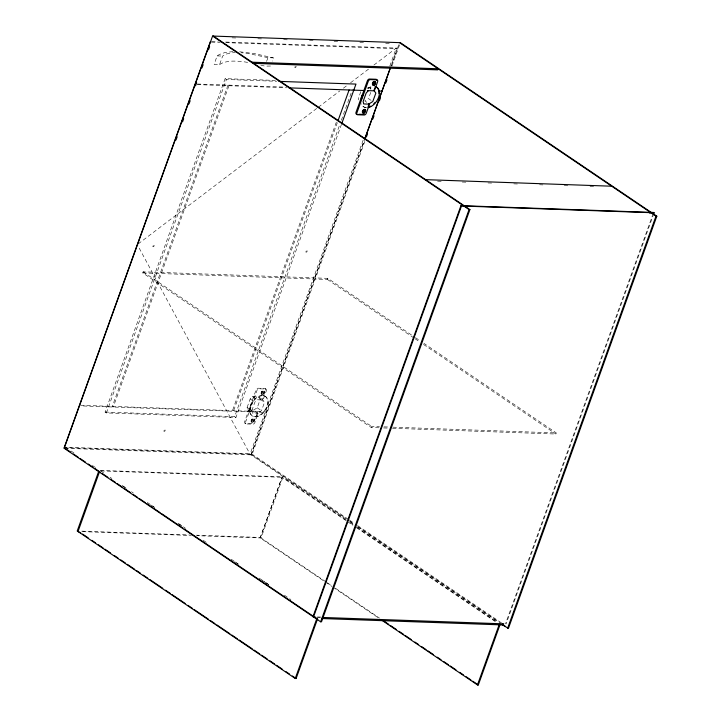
<?xml version="1.0" encoding="UTF-8"?>
<svg xmlns="http://www.w3.org/2000/svg" width="721" height="721" viewBox="0 0 721 721"><rect width="100%" height="100%" fill="white"/><g stroke="black" fill="none" stroke-linecap="round" stroke-linejoin="round"><path stroke-width="0.54" stroke-dasharray="3.6 2.7" d="M379.084 427.787L371.252 427.508L142.758 272.917L143.146 271.826L327.803 278.351L414.539 337.031M232.973 51.642L225.114 52.48L219.247 54.499L217.012 56.166L214.182 64.313L219.59 64.548L222.645 56.058L226.403 54.003L231.937 52.858A57.887 16.538 19.8 0 1 235.316 52.633M341.493 124.309L235.929 417.504L106.384 412.926L105.095 412.061L225.132 78.643L275.386 80.419M106.384 412.926L226.421 79.508L276.675 81.284M266.572 61.429L267.933 57.653L273.34 57.887L272.277 61.114M295.24 66.287L294.808 67.504L295.745 67.54L296.178 66.323M336.356 122.11L232.477 410.637L233.424 411.276L337.302 122.741M105.095 412.061L234.649 416.63L339.825 124.49M341.348 120.263L352.398 89.566M247.114 407.437L250.169 398.947L252.449 396.577L258.316 396.784L263.039 399.975L266.31 390.881A2.019 1.289 -55.9 0 0 265.553 389.016L258.983 388.781A2.019 1.289 -55.9 0 0 256.919 390.548L245.573 422.073A2.019 1.289 -55.9 0 0 246.33 423.939L252.9 424.173A2.019 1.289 -55.9 0 0 254.964 422.407L258.235 413.313L253.513 410.123L247.645 409.916L247.114 407.437L251.836 410.628L252.368 413.106L258.235 413.313M360.797 91.666L358.418 98.272L358.779 99.922M251.836 410.628L254.892 402.147L257.172 399.767L263.039 399.975M253.513 410.123L257.208 407.798L260.263 399.308L258.316 396.784M369.531 95.794L371.567 90.143M257.379 412.736L254.107 421.821A2.019 1.289 -55.9 0 1 252.044 423.597L245.473 423.362A2.019 1.289 -55.9 0 1 244.716 421.497L256.063 389.971A2.019 1.289 -55.9 0 1 258.127 388.204L264.697 388.43A2.019 1.289 -55.9 0 1 265.454 390.304L262.183 399.398M256.027 416.477L256.433 416.828L257.803 413.025L261.498 410.7L264.553 402.21L262.606 399.686L263.976 395.874L263.553 395.586M363.159 140.09L250.061 454.23L65.305 447.705M389.809 66.053L396.289 48.064L397.226 48.704L390.89 66.305M250.998 454.87L364.096 140.73M251.097 454.87L364.402 140.135M391.115 65.962L399.128 43.711M65.034 448.3L251.944 454.897L364.871 141.226M391.954 65.99L399.587 44.801M142.758 272.917L327.415 279.442L327.803 278.351M196.274 535.18L260.29 537.442L282.109 476.815L346.287 520.238M371.252 427.508L371.648 426.417L379.48 426.697M392.521 428.265L555.909 434.033L556.306 432.942L423.867 343.34M653.217 213.506L505.583 623.584L506.097 623.926L652.965 215.976M270.501 66.035L264.877 66.143L260.56 65.034M138.189 243.905L317.42 107.907M318.322 107.231L339.825 90.909M343.412 88.187L346.999 85.466M350.577 82.744L369.395 68.468M373.884 65.07L396.289 48.064L224.961 42.016M219.59 64.548L223.348 62.484L228.881 61.339A57.887 16.538 19.8 0 1 244.572 61.898L249.295 62.628M217.201 55.905L222.645 56.058M232.099 37.843L236.587 38.006M257.884 38.754L263.489 38.952M283.659 39.664L289.265 39.862M309.444 40.574L313.923 40.727M334.102 41.439L338.582 41.602M359.878 42.35L365.484 42.548M385.663 43.26L391.269 43.458M211.523 41.548L218.247 41.782M211.352 42.142L220.311 42.458M225.907 42.656L397.226 48.704M367.665 87.547L369.621 87.62L371.937 89.188M197.32 84.015L285.264 87.124M197.194 84.618L286.769 87.782M437.575 181.169L442.054 181.322M462.233 182.043L467.839 182.233M488.009 182.945L492.497 183.107M513.794 183.855L519.399 184.053M539.569 184.765L542.931 184.891M564.228 185.639L569.833 185.838M590.012 186.55L594.492 186.712M80.581 405.274L265.337 411.79L266.283 412.43L81.5 405.914M383.96 426.859L391.791 427.129M392.909 427.174L556.306 432.942M383.563 427.95L388.042 428.103M100.174 470.398L282.109 476.815M100.949 470.921L282.884 477.338L261.065 537.965L197.049 535.703M81.716 531.134L189.533 534.946M82.491 531.656L191.435 535.505M317.42 616.942L320.782 617.059M316.744 617.248L320.178 617.365M239.651 51.795L254.017 53.498L273.259 57.842M267.933 57.653L247.627 53.408A57.887 16.538 19.8 0 0 241.093 52.759M371.09 100.372L368.512 98.624L364.826 100.949L367.142 102.517M225.132 78.643L226.421 79.508M415.476 337.662L420.136 340.817M327.415 279.442L414.151 338.122M415.08 338.753L419.748 341.907M423.479 344.431L555.909 434.033M143.146 271.826L371.648 426.417M265.184 388.592L266.049 389.169M262.48 391.152L263.12 391.584M261.48 392.891L262.129 393.333M260.263 399.308L264.553 402.21M252.449 396.577L257.172 399.767M250.169 398.947L254.892 402.147M257.208 407.798L261.498 410.7M250.394 405.734A11.761 7.498 -55.9 0 0 254.783 416.63L256.27 416.522A11.761 7.498 -55.9 0 0 266.815 406.311A11.761 7.498 -55.9 0 0 263.796 395.622L262.426 395.414A11.761 7.498 -55.9 0 0 250.394 405.734L250.818 406.022A11.761 7.498 -55.9 0 0 255.216 416.918L256.694 416.81A11.761 7.498 -55.9 0 0 267.248 406.599A11.761 7.498 -55.9 0 0 264.219 395.919L262.85 395.703A11.761 7.498 -55.9 0 0 250.818 406.022M247.645 409.916L252.368 413.106M252.44 419.036L253.08 419.469M251.44 420.776L252.089 421.217M244.978 423.209L245.834 423.786M234.649 416.63L235.929 417.504M348.297 519.273L251.485 453.779L65.422 447.209L70.081 450.364M349.225 519.904L353.876 523.049M357.598 525.573L502.807 623.809M251.944 454.897L346.134 518.624M349.865 521.148L354.525 524.311M358.256 526.835L500.013 622.737M346.224 519.228L250.061 454.23L137.296 244.59M349.766 521.625L356.48 526.168M357.418 526.799L498.238 622.079M350.018 522.761L355.615 526.546M356.544 527.177L496.408 621.808M346.377 520.841L282.037 477.311L260.218 537.929L324.549 581.459M347.315 521.472L352.902 525.258M356.634 527.781L495.57 621.772M260.29 537.442L326.334 582.117M327.262 582.748L331.921 585.903M335.653 588.426L379.48 618.077M325.486 582.09L332.011 586.506M332.949 587.137L378.633 618.05M100.67 470.912L104.401 473.436M109.998 477.221L111.863 478.483M122.119 485.422L126.779 488.577M131.438 491.731L133.304 492.993M147.291 502.456L154.754 507.503M178.06 523.266L185.522 528.313M203.241 540.299L206.963 542.823M231.207 559.226L238.669 564.273M259.181 578.152L264.778 581.937M265.707 582.568L269.438 585.091M284.362 595.185L290.887 599.602M71.009 450.995L74.732 453.509M92.414 465.478L96.136 467.992M123.138 486.26L126.86 488.775M151.059 505.151L154.781 507.665M178.979 524.041L182.71 526.564M234.83 561.83L238.552 564.345M261.822 580.09L264.616 581.982M265.553 582.613L269.275 585.128M369.621 87.62L370.918 89.296M366.52 107.753A11.761 7.498 -55.9 0 1 361.591 103.743M367.989 88.836A11.761 7.498 -55.9 0 1 372.676 86.646M366.088 107.465A11.761 7.498 -55.9 0 1 361.708 104.797M367.557 88.539A11.761 7.498 -55.9 0 1 370.693 86.79M153.258 245.455L152.816 246.663L153.762 246.699L154.195 245.482L153.258 245.455M227.989 85.105L112.314 406.392L113.26 407.032L228.936 85.736L227.989 85.105M164.289 430.013L163.856 431.23L164.794 431.266L165.226 430.049L164.289 430.013M306.272 250.854L305.839 252.071L306.776 252.098L307.218 250.89L306.272 250.854M262.976 394.198A2.019 1.289 -55.9 0 0 264.111 391.052A2.019 1.289 -55.9 0 0 261.435 392.548A2.019 1.289 -55.9 0 0 262.976 394.198M252.936 422.091A2.019 1.289 -55.9 0 0 254.071 418.937A2.019 1.289 -55.9 0 0 251.395 420.442A2.019 1.289 -55.9 0 0 252.936 422.091M262.696 393.26A1.009 0.64 -55.9 0 0 263.264 391.683A1.009 0.64 -55.9 0 0 261.921 392.431A1.009 0.64 -55.9 0 0 262.696 393.26M252.656 421.145A1.009 0.64 -55.9 0 0 253.224 419.568A1.009 0.64 -55.9 0 0 251.881 420.316A1.009 0.64 -55.9 0 0 252.656 421.145M252.008 420.704A1.009 0.64 -55.9 0 0 252.575 419.135A1.009 0.64 -55.9 0 0 251.241 419.883A1.009 0.64 -55.9 0 0 252.008 420.704M262.047 392.819A1.009 0.64 -55.9 0 0 262.615 391.251A1.009 0.64 -55.9 0 0 261.281 391.999A1.009 0.64 -55.9 0 0 262.047 392.819M262.759 394.054A2.019 1.289 -55.9 0 0 263.895 390.908A2.019 1.289 -55.9 0 0 261.218 392.404A2.019 1.289 -55.9 0 0 262.759 394.054M252.72 421.938A2.019 1.289 -55.9 0 0 253.855 418.793A2.019 1.289 -55.9 0 0 251.178 420.289A2.019 1.289 -55.9 0 0 252.72 421.938"/><path stroke-width="1.08" d="M210.406 41.503L64.178 447.669L65.124 448.309M213.443 36.077L469.912 209.595L321.503 621.817L320.656 621.79L64.187 448.273L212.596 36.05L400.353 42.674L656.822 216.192L508.413 628.415L501.969 624.602M176.05 139.928L177.195 136.756M182.539 121.912L183.684 118.74M189.019 103.896L190.164 100.724M195.508 85.889L196.653 82.708M201.997 67.873L203.142 64.692M208.477 49.857L209.622 46.676M98.678 471.399L77.228 530.98L295.259 678.488L296.106 678.515L317.546 618.942M99.453 471.922L78.003 531.503L80.707 532.792M338.059 120.632L349.09 89.981M341.871 123.246L355.967 84.087L278.91 81.365M368.107 106.663L369.116 103.851L372.802 101.526L375.857 93.045L373.911 90.522L374.929 87.71M368.683 103.563L369.54 104.148L366.268 113.242A2.019 1.289 -55.9 0 1 364.204 115.009L357.634 114.774A2.019 1.289 -55.9 0 1 356.877 112.909L368.233 81.383A2.019 1.289 -55.9 0 1 370.297 79.616L376.867 79.851A2.019 1.289 -55.9 0 1 377.615 81.716L374.343 90.81L367.395 90.63M364.862 138.612L390.376 67.747M364.79 139.081L390.349 68.08M366.394 136.99L367.539 133.809M372.883 118.974L374.028 115.793M379.363 100.958L380.508 97.786M385.852 82.942L386.997 79.77M653.352 214.921L654.109 212.794L653.596 212.452L460.962 205.647L312.941 616.779L315.699 617.212M313.455 617.131L461.476 205.999L654.109 212.794M295.259 678.488L316.708 618.915M320.656 621.79L469.065 209.568L469.912 209.595M382.364 620.574L477.473 684.923L499.302 624.296M477.473 684.923L478.32 684.95L500.14 624.332M649.918 213.425L650.315 212.334M502.807 623.809L502.42 624.909L321.954 618.537M507.566 628.388L655.975 216.165L656.822 216.192M368.476 90.603L366.196 92.973L363.141 101.463L363.672 103.941L369.54 104.148M252.053 62.204L438.116 68.774L437.728 69.865L252.783 63.331M289.013 87.863L364.033 90.513M378.588 91.026L381.95 91.143M358.968 114.269L363.348 114.423A2.019 1.289 -55.9 0 0 363.934 114.306M425.633 179.646L611.696 186.207M64.187 448.273L65.034 448.3M322.35 617.446L503.853 623.854M375.29 86.709L375.524 86.745A11.761 7.498 -55.9 0 1 378.552 97.434A11.761 7.498 -55.9 0 1 368.007 107.645M399.506 42.647L655.975 216.165M212.596 36.05L469.065 209.568M460.962 205.647L461.476 205.999M502.816 624.629L505.61 626.522M384.14 621.232L388.808 624.386M390.665 625.648L396.262 629.433M399.064 631.326L403.724 634.48M405.59 635.742L411.186 639.527M414.908 642.05L418.64 644.574M421.443 646.467L426.102 649.621M427.968 650.883L433.564 654.668M437.286 657.192L441.018 659.715M443.821 661.608L448.48 664.762M450.346 666.024L455.942 669.809M459.665 672.332L463.396 674.856M466.199 676.749L470.858 679.903M472.724 681.165L478.32 684.95M65.962 448.931L70.631 452.085M73.407 453.969L78.084 457.132M79.923 458.376L85.547 462.188M88.304 464.045L93.009 467.235M94.821 468.452L100.471 472.282M102.265 473.49L107.934 477.329M110.637 479.159L115.396 482.376M117.153 483.566L122.849 487.423M124.607 488.604L130.312 492.47M132.979 494.273L137.774 497.517M139.495 498.68L145.236 502.564M146.94 503.718L152.699 507.611M153.456 508.134L160.161 512.658M161.837 513.794L175.077 522.761M175.798 523.248L182.539 527.808M184.179 528.908L197.464 537.902M198.14 538.362L212.389 547.996M213.028 548.438L219.842 553.043M220.482 553.476L234.767 563.137M235.37 563.552L291.221 601.332M291.654 601.629L313.563 616.446M314.041 616.77L317.772 619.294M82.573 534.054L88.169 537.839M91.9 540.362L95.632 542.886M98.426 544.779L103.085 547.933M104.951 549.195L110.547 552.98M114.278 555.503L118.01 558.027M120.804 559.92L125.463 563.074M127.329 564.336L134.791 569.383M136.657 570.644L140.388 573.168M143.182 575.061L147.841 578.215M149.707 579.477L162.766 588.309M165.56 590.202L170.219 593.356M172.085 594.618L185.144 603.45M187.938 605.343L192.606 608.497M194.463 609.759L208.45 619.222M210.316 620.484L214.984 623.638M216.841 624.9L229.9 633.732M231.765 634.994L237.362 638.779M239.228 640.041L252.278 648.864M254.143 650.126L259.74 653.911M261.606 655.173L267.194 658.958M269.996 660.851L274.656 664.005M276.522 665.267L282.118 669.052M285.849 671.575L289.572 674.099M292.375 675.992L296.106 678.515M361.591 98.705A11.761 7.498 -55.9 0 1 362.915 95.019M375.1 86.457A11.761 7.498 -55.9 0 1 378.66 90.26M378.931 91.801A11.761 7.498 -55.9 0 1 378.94 93.496M375.118 102.409A11.761 7.498 -55.9 0 1 373.748 103.896M370.711 106.185A11.761 7.498 -55.9 0 1 369.134 106.924M361.158 98.407A11.761 7.498 -55.9 0 1 362.483 94.73M376.903 80.437A2.019 1.289 -55.9 0 0 376.001 79.265L369.431 79.031A2.019 1.289 -55.9 0 0 367.368 80.806L356.021 112.323A2.019 1.289 -55.9 0 0 356.778 114.197M363.889 109.962A1.009 0.64 -55.9 0 1 363.114 111.629M373.018 82.194A1.009 0.64 -55.9 0 1 374.064 82.419A1.009 0.64 -55.9 0 1 373.154 83.735M373.793 81.689A2.019 1.289 -55.9 0 1 375.479 82.419A2.019 1.289 -55.9 0 1 374.073 84.889A2.019 1.289 -55.9 0 1 372.387 84.159M372.387 83.861A2.019 1.289 -55.9 0 1 372.829 82.618M373.036 82.338A2.019 1.289 -55.9 0 1 373.532 81.861M374.28 85.033A2.019 1.289 -55.9 0 0 375.416 81.888A2.019 1.289 -55.9 0 0 372.739 83.384A2.019 1.289 -55.9 0 0 374.28 85.033M364.24 112.918A2.019 1.289 -55.9 0 0 365.376 109.772A2.019 1.289 -55.9 0 0 362.699 111.268A2.019 1.289 -55.9 0 0 364.24 112.918M374.001 84.087A1.009 0.64 -55.9 0 0 374.569 82.518A1.009 0.64 -55.9 0 0 373.226 83.266A1.009 0.64 -55.9 0 0 374.001 84.087M363.961 111.971A1.009 0.64 -55.9 0 0 364.529 110.403A1.009 0.64 -55.9 0 0 363.186 111.151A1.009 0.64 -55.9 0 0 363.961 111.971M364.033 112.773A2.019 1.289 -55.9 0 0 365.159 109.628A2.019 1.289 -55.9 0 0 362.483 111.124A2.019 1.289 -55.9 0 0 364.033 112.773"/></g></svg>
